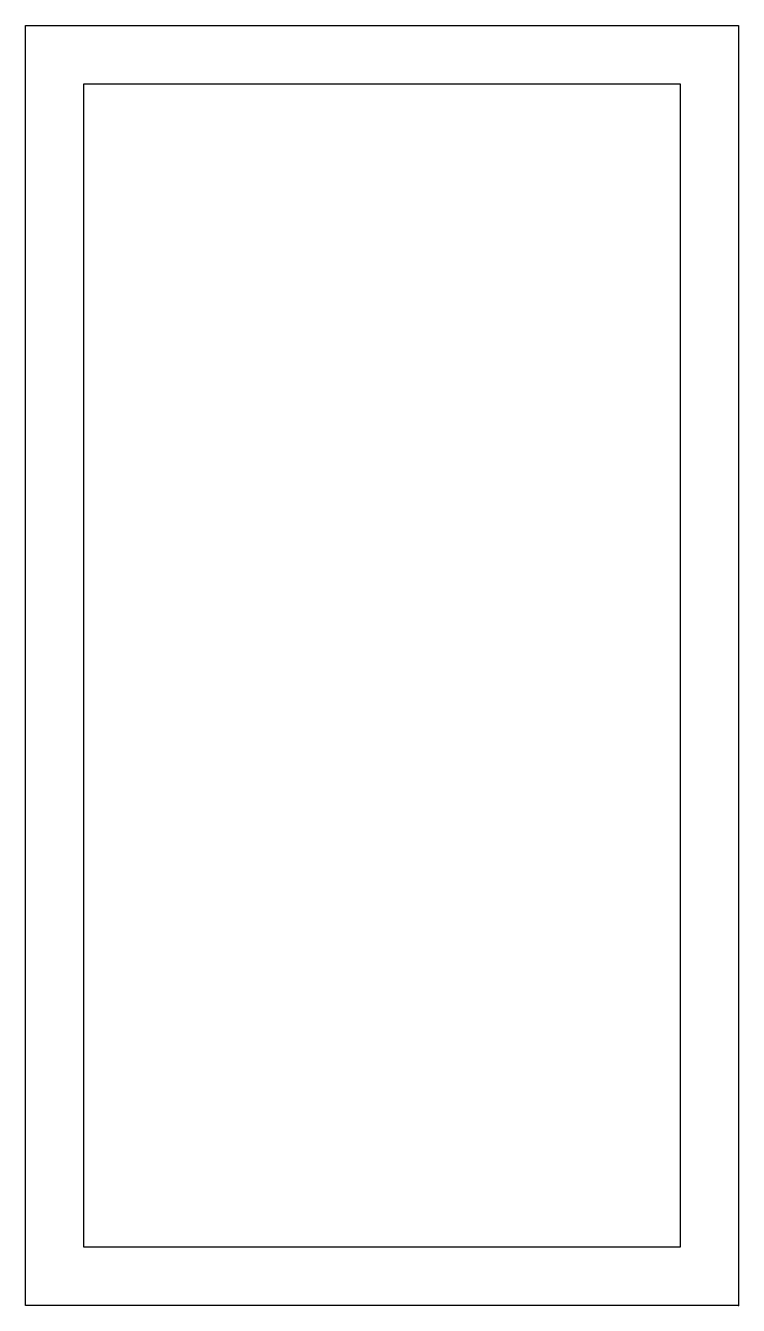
# Model space of a CAD drawing. Header units: millimetres. Extents: x -49 to 0, y 0 to 88.
import ezdxf

# ---------------------------------------------------------------- set-up
doc = ezdxf.new("R2010")
doc.units = ezdxf.units.MM
doc.layers.get('0').update_dxf_attribs({"linetype": 'CONTINUOUS'})

msp = doc.modelspace()

# ---------------------------------------------------------------- linework, layer by layer
for points in [[(0, 0), (-49, 0), (-49, 88), (0, 88)], [(-4, 4), (-45, 4), (-45, 84), (-4, 84)]]:
    msp.add_lwpolyline(points, close=True)
msp.add_point((0, 0))

doc.saveas('drawing.dxf')
